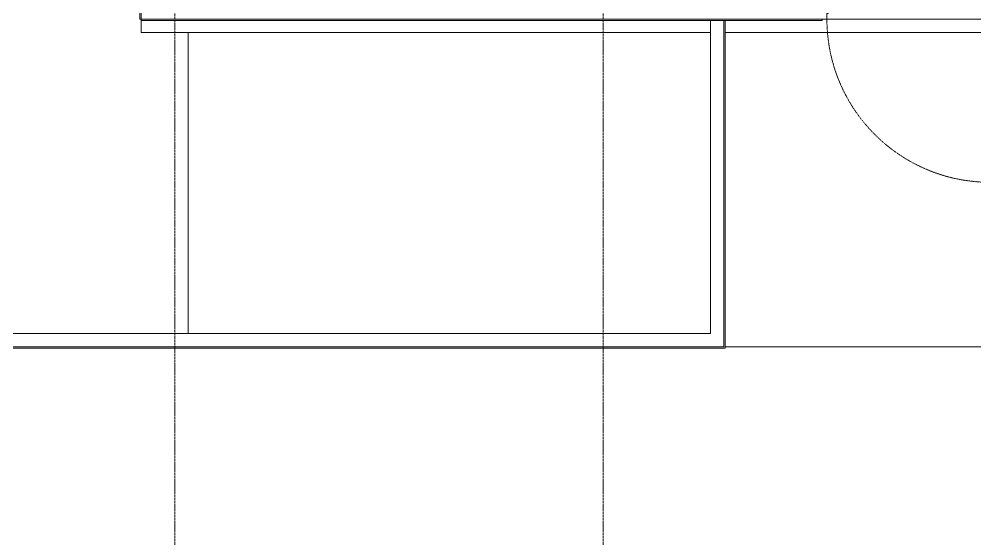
# Model space of a CAD drawing. Header units: millimetres. Extents: x 5356 to 209803, y -16346 to 109894.
# Drawn here: x 76190 to 83328, y 19453 to 23336 of the extents above; entities that cross this region are included whole.
import ezdxf

# ---------------------------------------------------------------- set-up
doc = ezdxf.new("R2010")
doc.units = ezdxf.units.MM
doc.linetypes.add('Grid Line', pattern=[22.225, 12.7, -3.175, 3.175, -3.175])
doc.linetypes.add('NET VAN', pattern=[1.06, 0.53, -0.53])
for name, color, linetype, lineweight in [('0-1', 7, 'Continuous', 5), ('A-DETL-GENF-2', 9, 'NET VAN', 9), ('A-DOOR', 31, 'Continuous', 9), ('A-DOOR-FRAM', 31, 'Continuous', 9), ('A-FLOR', 192, 'Continuous', 9), ('A-WALL', 113, 'Continuous', 9), ('A-WALL-3', 113, 'Continuous', 18), ('S-BEAM-1', 9, 'Continuous', 9), ('S-GRID-1', 1, 'Grid Line', 9)]:
    doc.layers.add(name, color=color, linetype=linetype, lineweight=lineweight)

# ---------------------------------------------------------------- blocks, each defined once
blk = doc.blocks.new('NCV_TKTC_KET CAU_rvt-1-TKCS_MB ĐỊNH VỊ MỐC TỌA ĐỘ CÔNG TRÌNH')
at = {"layer": 'S-BEAM-1'}
for p, q in [((77102.6, 23236.9), (77102.6, 23325.3)), ((77102.6, 23236.9), (81352.6, 23236.9)), ((81462.3, 23236.9), (83652.6, 23236.9))]:
    blk.add_line(p, q, dxfattribs=at)
blk = doc.blocks.new('FD_01 - FD_01-1200x2200mm-1787918-TKCS_MB ĐỊNH VỊ MỐC TỌA ĐỘ CÔNG TRÌNH')
at = {"layer": 'A-DETL-GENF-2'}
for p, q in [((610, -100), (570, -100)), ((570, -100), (570, -1320)), ((610, -1320), (610, -100)), ((570, -1320), (610, -1320))]:
    blk.add_line(p, q, dxfattribs=at)
blk.add_arc((610, -100), 1220, 180, 268.12111, dxfattribs=at)
at = {"layer": 'A-DOOR-FRAM'}
for p, q in [((-645, 100), (-600, 100)), ((-600, 100), (-600, -60)), ((600, 100), (645, 100)), ((600, -60), (600, 100)), ((-600, -60), (-610, -60)), ((-610, -60), (-610, -100)), ((610, -60), (600, -60)), ((610, -100), (610, -60)), ((-610, -100), (-645, -100)), ((645, -100), (610, -100))]:
    blk.add_line(p, q, dxfattribs=at)

msp = doc.modelspace()

# ---------------------------------------------------------------- linework, layer by layer
at = {"layer": 'A-FLOR'}
for p, q in [((77452.6, 20988.2), (77452.6, 23236.9)), ((81462.6, 20888.2), (83652.6, 20888.2))]:
    msp.add_line(p, q, dxfattribs=at)
at = {"layer": 'A-WALL'}
for p, q in [((81352.6, 20988.2), (81352.6, 23325.3)), ((81452.6, 23325.3), (81452.6, 20888.2)), ((81462.6, 23325.3), (81462.6, 20878.2)), ((83477.6, 23335.3), (82187.6, 23335.3)), ((73227.6, 20988.2), (81352.6, 20988.2)), ((44812.6, 20888.2), (81452.6, 20888.2)), ((81462.6, 20878.2), (73117.6, 20878.2))]:
    msp.add_line(p, q, dxfattribs=at)
at = {"layer": 'A-WALL-3'}
for p, q in [((77102.6, 23325.3), (77102.6, 24736.9)), ((77092.6, 24526.9), (77092.6, 23335.3)), ((82187.6, 23335.3), (77092.6, 23335.3)), ((77102.6, 23325.3), (82187.6, 23325.3)), ((82187.6, 23325.3), (82187.6, 23335.3))]:
    msp.add_line(p, q, dxfattribs=at)
at = {"layer": 'S-GRID-1'}
for p, q in [((77352.6, 20960.6), (77352.6, 80482.7)), ((80552.6, 20960.6), (80552.6, 80482.7)), ((77352.6, 15460.6), (77352.6, 20960.6)), ((80552.6, 15460.6), (80552.6, 20960.6))]:
    msp.add_line(p, q, dxfattribs=at)

# ---------------------------------------------------------------- block references
at = {"layer": '0-1'}
msp.add_blockref('NCV_TKTC_KET CAU_rvt-1-TKCS_MB ĐỊNH VỊ MỐC TỌA ĐỘ CÔNG TRÌNH', (0, 0), dxfattribs=at)
at = {"layer": 'A-DOOR'}
msp.add_blockref('FD_01 - FD_01-1200x2200mm-1787918-TKCS_MB ĐỊNH VỊ MỐC TỌA ĐỘ CÔNG TRÌNH', (82832.6, 23436.9), dxfattribs=at)

doc.saveas('drawing.dxf')
